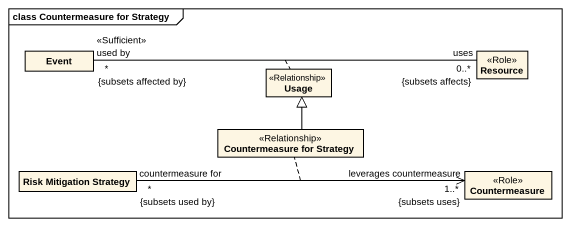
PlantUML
@startuml
mainframe class Countermeasure for Strategy
hide circle
hide empty members
class Event
class Resource <<Role>>
class Usage <<Relationship>>
class "Countermeasure for Strategy" as Countermeasure_for_Strategy <<Relationship>>
class "Risk Mitigation Strategy" as Risk_Mitigation_Strategy
class Countermeasure <<Role>>
Event "used by\n<<Sufficient>>\n*\n{subsets affected by}" -right- "uses\n0..*\n{subsets affects}" Resource
(Event, Resource) .. Usage
Countermeasure_for_Strategy -up-|> Usage
Risk_Mitigation_Strategy "countermeasure for\n*\n{subsets used by}" -right-> "leverages countermeasure\n1..*\n{subsets uses}" Countermeasure
(Risk_Mitigation_Strategy, Countermeasure) .. Countermeasure_for_Strategy
@enduml
